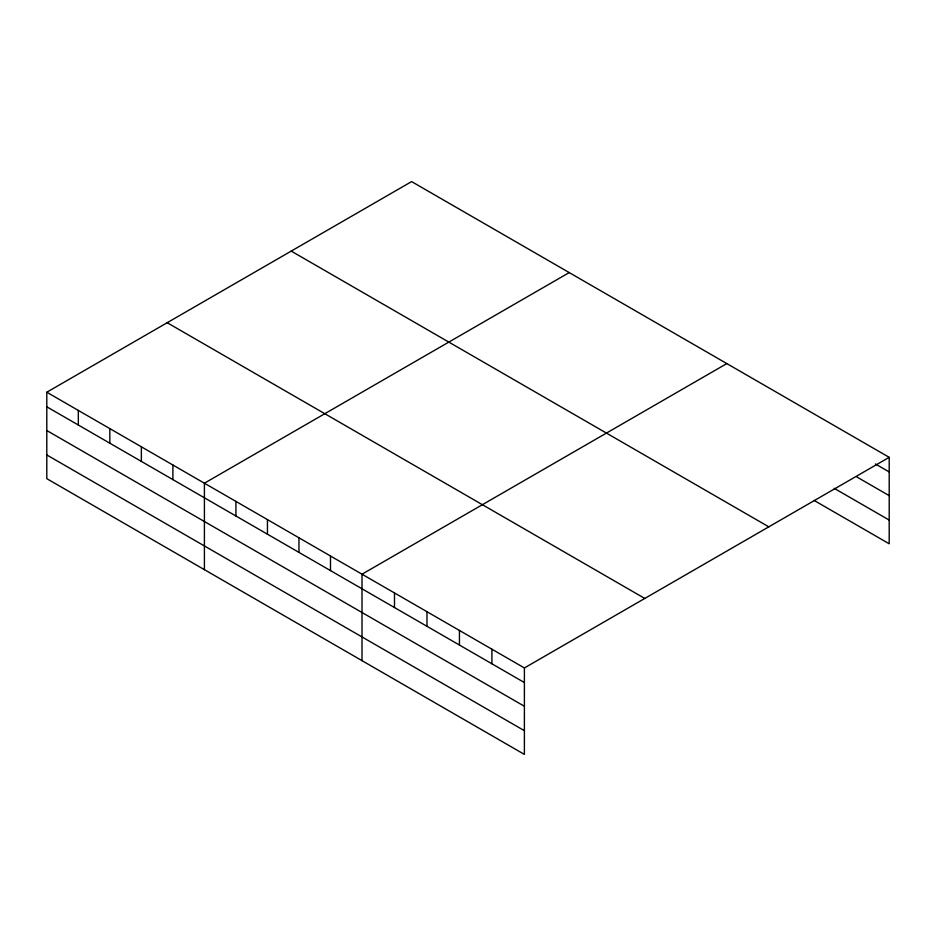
<?xml version="1.0" encoding="UTF-8"?>
<svg xmlns="http://www.w3.org/2000/svg" width="936" height="936" viewBox="0 0 936 936"><rect width="100%" height="100%" fill="white"/><g stroke="black" fill="none" stroke-linecap="round" stroke-linejoin="round"><path stroke-width="1.4" d="M524.394 706.259L524.394 667.953L46.8 392.219L46.8 478.67L524.394 754.404L524.394 706.259L46.8 430.525M46.8 392.219L411.606 181.596L889.2 457.33L889.2 543.781L814.25 500.514M569.217 272.587L204.411 483.21L204.411 569.661M726.816 363.589L362.01 574.201L362.01 660.652M524.394 667.953L889.2 457.33M875.464 463.999L889.2 471.931M856.721 476.892L889.2 495.647M834.245 488.346L889.2 520.077M291.225 251.105L768.819 526.839M167.181 322.709L644.775 598.443M46.8 406.809L524.394 682.543M46.8 454.954L524.394 730.688M491.915 649.198L491.915 663.799M459.447 630.454L459.447 645.044M426.968 611.699L426.968 626.301M394.489 592.956L394.489 607.546M330.49 556.007L330.49 570.597M298.97 537.802L298.97 552.404M267.45 519.609L267.45 534.199M235.93 501.404L235.93 516.005M172.891 465.005L172.891 479.606M141.359 446.811L141.359 461.413M109.84 428.618L109.84 443.208M78.32 410.413L78.32 425.014"/></g></svg>
